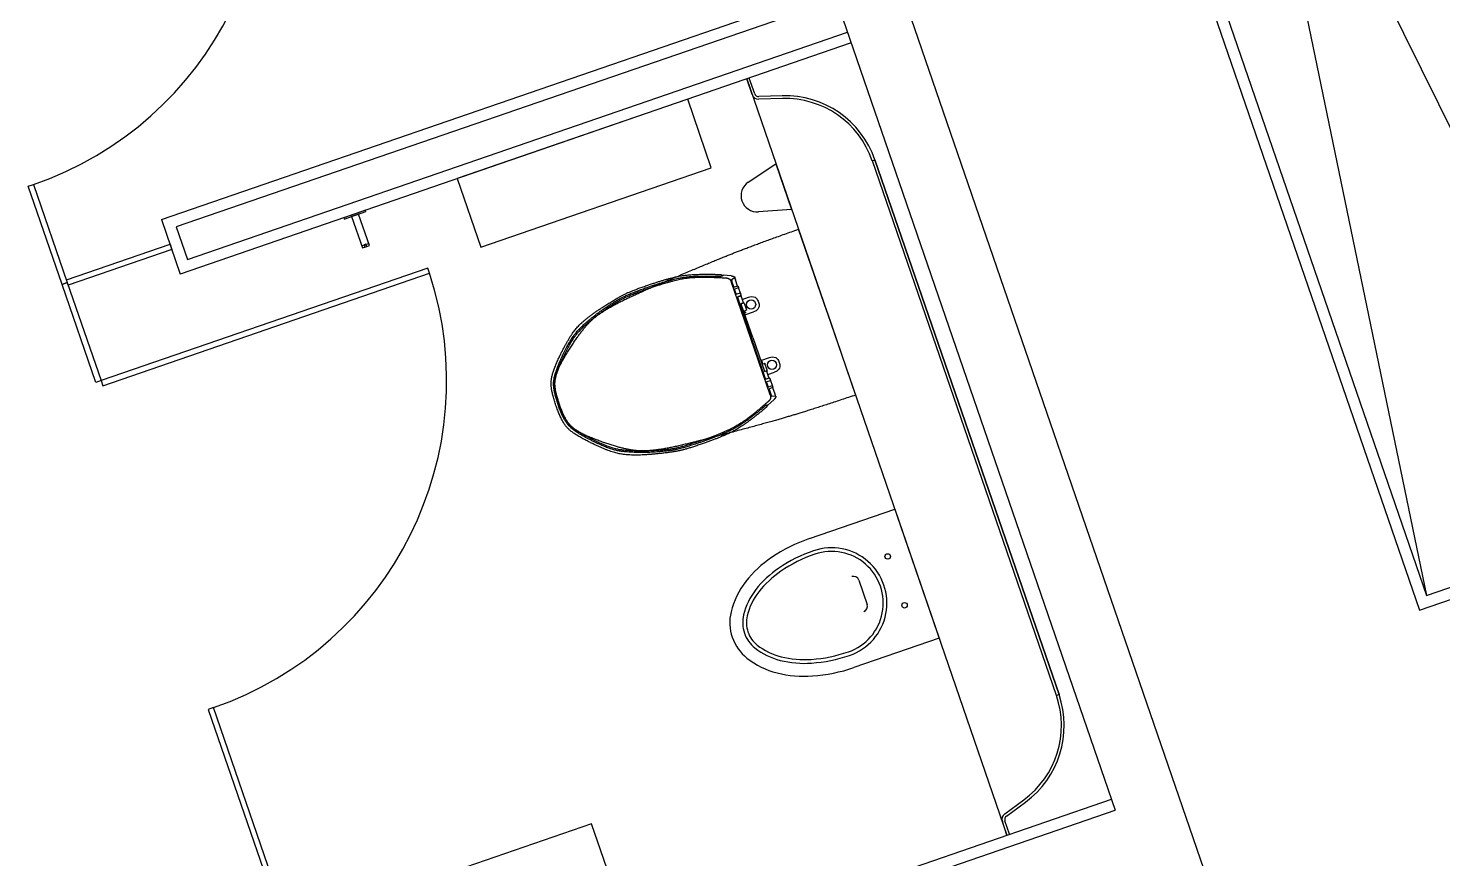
# Model space of a CAD drawing. Extents: x 809431 to 809707, y 818703 to 819368.
# Drawn here: x 809469.14 to 809472.209, y 819295.768 to 819297.569 of the extents above; entities that cross this region are included whole.
import ezdxf

# ---------------------------------------------------------------- set-up
doc = ezdxf.new("R2010")
doc.units = 0
for name, color, linetype in [('MAJ221__', 7, 'Continuous'), ('MAJ325__', 7, 'Continuous'), ('MAJ421__', 7, 'Continuous'), ('MAJ570__', 7, 'Continuous'), ('MAJ740__', 7, 'Continuous')]:
    doc.layers.add(name, color=color, linetype=linetype)

msp = doc.modelspace()

# ---------------------------------------------------------------- linework, layer by layer
at = {"layer": 'MAJ221__'}
for p, q in [((809470.1972, 819300.0841), (809473.7866, 819289.6597)), ((809470.1104, 819299.9062), (809471.4989, 819295.8735)), ((809470.8935, 819297.6319), (809469.4609, 819297.1388)), ((809469.4853, 819297.0679), (809470.9179, 819297.561)), ((809469.4609, 819297.1388), (809469.4853, 819297.0679)), ((809469.797, 819295.2875), (809471.4989, 819295.8735))]:
    msp.add_line(p, q, dxfattribs=at)
at = {"layer": 'MAJ325__'}
for points in [[(809469.1512, 819297.2306), (809469.2244, 819297.0178), (809469.2131, 819297.0139), (809469.1398, 819297.2267)], [(809469.2225, 819297.0235), (809469.4475, 819297.101), (809469.4514, 819297.0896), (809469.2264, 819297.0121)], [(809469.2977, 819296.8051), (809469.3016, 819296.7937), (809470.0107, 819297.0379), (809470.0068, 819297.0493)], [(809469.2244, 819297.0178), (809469.2977, 819296.8051), (809469.2863, 819296.8012), (809469.2131, 819297.0139)], [(809469.5305, 819296.092), (809469.7983, 819295.3144), (809469.8096, 819295.3183), (809469.5419, 819296.0959)]]:
    msp.add_lwpolyline(points, close=True, dxfattribs=at)
for centre in [(809468.907, 819297.9397), (809469.2977, 819296.8051)]:
    msp.add_arc(centre, 0.75, 289, 18.0833, dxfattribs=at)
at = {"layer": 'MAJ421__'}
for p, q in [((809469.4291, 819297.1544), (809470.8852, 819297.6559)), ((809470.9259, 819297.5377), (809469.4698, 819297.0362)), ((809470.7107, 819297.4256), (809470.699, 819297.4596)), ((809470.7163, 819297.4275), (809470.7046, 819297.4615)), ((809470.7762, 819297.423), (809470.7251, 819297.4214)), ((809470.7764, 819297.417), (809470.7253, 819297.4154)), ((809471.371, 819296.122), (809470.9716, 819297.2822)), ((809471.3767, 819296.1239), (809470.9772, 819297.2842)), ((809469.4291, 819297.1544), (809469.4698, 819297.0362)), ((809469.751, 819295.2981), (809471.4908, 819295.8972)), ((809471.259, 819295.8654), (809471.3003, 819295.8956)), ((809471.2626, 819295.8605), (809471.3038, 819295.8908)), ((809471.2638, 819295.819), (809471.2537, 819295.8484)), ((809471.2695, 819295.821), (809471.2594, 819295.8503))]:
    msp.add_line(p, q, dxfattribs=at)
for centre, radius, start, end in [((809470.7248, 819297.4304), 0.015, 199.0001, 271.7292), ((809470.7248, 819297.4304), 0.009, 199.0001, 271.7292), ((809470.7824, 819297.2171), 0.206, 19.0001, 91.7292), ((809470.7824, 819297.2171), 0.2, 19.0001, 91.7292), ((809471.1819, 819296.0569), 0.2, 306.2708, 19.0001), ((809471.1819, 819296.0569), 0.206, 306.2708, 19.0001), ((809471.2679, 819295.8533), 0.015, 126.2708, 199.0001), ((809471.2679, 819295.8533), 0.009, 126.2708, 199.0001)]:
    msp.add_arc(centre, radius, start, end, dxfattribs=at)
at = {"layer": 'MAJ570__'}
for p, q in [((809471.3773, 819300.189), (809472.1743, 819296.3387)), ((809470.9046, 819300.0262), (809472.647, 819296.5015))]:
    msp.add_line(p, q, dxfattribs=at)
for points in [[(809472.1588, 819296.3069), (809472.6788, 819296.486), (809471.3928, 819300.2208), (809470.8728, 819300.0417)], [(809472.1743, 819296.3387), (809472.647, 819296.5015), (809471.3773, 819300.189), (809470.9046, 819300.0262)]]:
    msp.add_lwpolyline(points, close=True, dxfattribs=at)
at = {"layer": 'MAJ740__'}
for p, q in [((809470.699, 819297.4596), (809471.2638, 819295.819)), ((809470.7022, 819297.2354), (809470.7623, 819297.2757)), ((809470.7623, 819297.2757), (809470.7965, 819297.1764)), ((809470.7965, 819297.1764), (809470.7244, 819297.1712)), ((809470.8732, 819296.9537), (809470.8112, 819297.1336)), ((809469.8632, 819297.0977), (809469.8784, 819297.1029)), ((809470.6651, 819297.0323), (809470.648, 819297.0337)), ((809470.673, 819297.0283), (809470.6658, 819297.0235)), ((809470.7077, 819296.8964), (809470.6658, 819297.0181)), ((809470.6713, 819297.0083), (809470.6668, 819297.0211)), ((809470.6792, 819297.01), (809470.6745, 819297.0236)), ((809470.6792, 819297.01), (809470.6725, 819297.0077)), ((809470.6759, 819296.9932), (809470.6727, 819297.0025)), ((809470.6805, 819297.0062), (809470.6733, 819297.0038)), ((809470.6844, 819296.995), (809470.6772, 819296.9926)), ((809470.6855, 819296.9884), (809470.6789, 819296.9861)), ((809470.679, 819296.9859), (809470.7096, 819296.897)), ((809470.6863, 819296.9894), (809470.6796, 819296.9871)), ((809470.6869, 819296.9907), (809470.6805, 819297.0094)), ((809470.6867, 819296.9878), (809470.6912, 819296.9747)), ((809470.689, 819296.9812), (809470.703, 819296.9861)), ((809470.6872, 819296.9717), (809470.6922, 819296.9735)), ((809470.7123, 819296.8983), (809470.6872, 819296.9712)), ((809470.6906, 819296.9734), (809470.6878, 819296.9725)), ((809470.6925, 819296.9558), (809470.6977, 819296.9576)), ((809470.6935, 819296.9728), (809470.6983, 819296.9588)), ((809470.696, 819296.9533), (809470.6937, 819296.9525)), ((809470.6951, 819296.953), (809470.6939, 819296.9563)), ((809470.6959, 819296.9522), (809470.694, 819296.9515)), ((809470.6952, 819296.9478), (809470.714, 819296.9543)), ((809470.696, 819296.9533), (809470.6962, 819296.9528)), ((809470.8732, 819296.9537), (809470.9351, 819296.7737)), ((809470.7075, 819296.8969), (809470.7494, 819296.7752)), ((809470.74, 819296.8088), (809470.7094, 819296.8976)), ((809470.7123, 819296.8983), (809470.7374, 819296.8253)), ((809470.7294, 819296.8487), (809470.7481, 819296.8552)), ((809470.7325, 819296.8457), (809470.7306, 819296.845)), ((809470.7333, 819296.8449), (809470.731, 819296.8441)), ((809470.7321, 819296.8408), (809470.7373, 819296.8426)), ((809470.7324, 819296.8446), (809470.7335, 819296.8413)), ((809470.7333, 819296.8449), (809470.7332, 819296.8454)), ((809470.7434, 819296.8279), (809470.7385, 819296.8419)), ((809470.7377, 819296.8249), (809470.7428, 819296.8267)), ((809470.7415, 819296.8257), (809470.7387, 819296.8247)), ((809470.7466, 819296.8107), (809470.7401, 819296.8085)), ((809470.7479, 819296.8104), (809470.7412, 819296.8081)), ((809470.7421, 819296.8011), (809470.7453, 819296.7918)), ((809470.7472, 819296.812), (809470.7427, 819296.8251)), ((809470.7498, 819296.8048), (809470.7427, 819296.8024)), ((809470.745, 819296.8185), (809470.759, 819296.8234)), ((809470.7492, 819296.8098), (809470.7556, 819296.7911)), ((809470.7537, 819296.7936), (809470.7465, 819296.7911)), ((809470.7477, 819296.7863), (809470.7521, 819296.7735)), ((809470.755, 819296.7899), (809470.7483, 819296.7876)), ((809470.7614, 819296.7716), (809470.7527, 819296.771)), ((809470.755, 819296.7899), (809470.7597, 819296.7762)), ((809470.7577, 819296.7636), (809470.7451, 819296.7519))]:
    msp.add_line(p, q, dxfattribs=at)
for points in [[(809470.622, 819297.267), (809470.5709, 819297.4154), (809470.0707, 819297.2432), (809470.1218, 819297.0947)], [(809471.371, 819296.122), (809470.9716, 819297.2822), (809470.9772, 819297.2841), (809471.3767, 819296.1239)], [(809469.8244, 819297.1583), (809469.8254, 819297.1555), (809469.8414, 819297.161), (809469.8649, 819297.093), (809469.88, 819297.0982), (809469.8566, 819297.1662), (809469.8726, 819297.1718), (809469.8717, 819297.1746)], [(809469.8244, 819297.1583), (809469.8254, 819297.1555), (809469.8726, 819297.1718), (809469.8717, 819297.1746)], [(809469.88, 819297.0982), (809469.8566, 819297.1662), (809469.8414, 819297.161), (809469.8649, 819297.093)], [(809469.8689, 819297.0996), (809469.8705, 819297.0949), (809469.8743, 819297.0962), (809469.8727, 819297.1009)], [(809470.0681, 819295.7426), (809470.148, 819295.5104), (809470.4421, 819295.6117), (809470.3621, 819295.8438)]]:
    msp.add_lwpolyline(points, close=True, dxfattribs=at)
for points in [[(809470.835, 819296.4625), (809471.0203, 819296.5263), (809471.1167, 819296.2464)], [(809470.9421, 819296.3724), (809470.9604, 819296.3195)], [(809471.1167, 819296.2464), (809470.9314, 819296.1826)]]:
    msp.add_lwpolyline(points, dxfattribs=at)
for centre, radius in [((809470.7085, 819296.9702), 0.00989), ((809470.7536, 819296.8393), 0.00989), ((809471.005, 819296.4237), 0.006), ((809471.0415, 819296.3178), 0.006)]:
    msp.add_circle(centre, radius, dxfattribs=at)
for centre, radius, start, end in [((809470.7218, 819297.2062), 0.0351, 123.8615, 274.1383), ((809470.9489, 819296.1315), 0.35, 109, 124.0495), ((809470.9489, 819296.1315), 0.322, 109, 124.0495), ((809470.9489, 819296.1315), 0.314, 109, 124.0495), ((809470.8832, 819296.3225), 0.12, 289, 109), ((809470.8832, 819296.3225), 0.112, 289, 109), ((809470.8912, 819296.2169), 0.2469, 124.0495, 141.9885), ((809470.8912, 819296.2169), 0.2189, 124.0495, 141.9885), ((809470.8322, 819296.2631), 0.172, 141.9885, 166.4575), ((809470.8912, 819296.2169), 0.2109, 124.0495, 141.9885), ((809470.9308, 819296.3685), 0.012, 19, 109), ((809470.8322, 819296.2631), 0.144, 141.9885, 166.4575), ((809470.8322, 819296.2631), 0.136, 141.9885, 166.4575), ((809470.949, 819296.3156), 0.012, 289, 19), ((809470.7606, 819296.2803), 0.0984, 166.4575, 199), ((809470.7606, 819296.2803), 0.0704, 166.4575, 199), ((809470.7606, 819296.2803), 0.0624, 166.4575, 199), ((809470.7606, 819296.2803), 0.0984, 199, 231.5425), ((809470.7606, 819296.2803), 0.0704, 199, 231.5425), ((809470.7606, 819296.2803), 0.0624, 199, 231.5425), ((809470.8064, 819296.338), 0.144, 231.5425, 256.0115), ((809470.8064, 819296.338), 0.136, 231.5425, 256.0115), ((809470.8174, 819296.5136), 0.314, 273.9505, 289), ((809470.8064, 819296.338), 0.172, 231.5425, 256.0115), ((809470.8245, 819296.4107), 0.2189, 256.0115, 273.9505), ((809470.8245, 819296.4107), 0.2109, 256.0115, 273.9505), ((809470.8174, 819296.5136), 0.322, 273.9505, 289), ((809470.8174, 819296.5136), 0.35, 273.9505, 289), ((809470.8245, 819296.4107), 0.2469, 256.0115, 273.9505)]:
    msp.add_arc(centre, radius, start, end, dxfattribs=at)
for points, degree in [([(809470.5373, 819297.0265), (809470.6275, 819297.0649), (809470.7188, 819297.1007), (809470.8112, 819297.1336)], 2), ([(809470.393, 819296.9686), (809470.4209, 819296.9863), (809470.4507, 819297.0006), (809470.482, 819297.0114)], 2), ([(809470.4568, 819296.9914), (809470.4835, 819297.0034), (809470.5103, 819297.0151), (809470.5373, 819297.0265)], 2), ([(809470.482, 819297.0114), (809470.5329, 819297.0289), (809470.5865, 819297.0371), (809470.6403, 819297.0354)], 2), ([(809470.4842, 819297.0077), (809470.5355, 819297.0253), (809470.5895, 819297.0334), (809470.6437, 819297.0314)], 2), ([(809470.4852, 819297.0049), (809470.539, 819297.0234), (809470.5958, 819297.0313), (809470.6526, 819297.028)], 2), ([(809470.6403, 819297.0354), (809470.6427, 819297.0354), (809470.645, 819297.0342), (809470.6465, 819297.0322)], 2), ([(809470.648, 819297.0337), (809470.6471, 819297.0323), (809470.6454, 819297.0314), (809470.6437, 819297.0314)], 2), ([(809470.6526, 819297.028), (809470.6586, 819297.0277), (809470.6638, 819297.0238), (809470.6658, 819297.0181)], 2), ([(809470.6651, 819297.0323), (809470.6679, 819297.0321), (809470.6706, 819297.0313), (809470.673, 819297.03)], 2), ([(809470.6658, 819297.0235), (809470.6662, 819297.0227), (809470.6666, 819297.0219), (809470.6668, 819297.0211)], 2), ([(809470.6725, 819297.0279), (809470.6733, 819297.0266), (809470.674, 819297.0251), (809470.6745, 819297.0236)], 2), ([(809470.673, 819297.03), (809470.6735, 819297.0297), (809470.6736, 819297.0291), (809470.6734, 819297.0286), (809470.6733, 819297.0285), (809470.6732, 819297.0284), (809470.673, 819297.0283)], 3), ([(809470.3013, 819296.8518), (809470.3372, 819296.9135), (809470.3916, 819296.9623), (809470.4568, 819296.9914)], 2), ([(809470.3777, 819296.953), (809470.4105, 819296.9762), (809470.4463, 819296.9946), (809470.4842, 819297.0077)], 2), ([(809470.3795, 819296.9506), (809470.4119, 819296.9736), (809470.4476, 819296.9919), (809470.4852, 819297.0049)], 2), ([(809470.6725, 819297.0077), (809470.672, 819297.0075), (809470.6714, 819297.0078), (809470.6713, 819297.0083)], 2), ([(809470.6727, 819297.0025), (809470.6725, 819297.003), (809470.6728, 819297.0036), (809470.6733, 819297.0038), (809470.6733, 819297.0038), (809470.6733, 819297.0038), (809470.6733, 819297.0038)], 3), ([(809470.6772, 819296.9926), (809470.6767, 819296.9924), (809470.6761, 819296.9926), (809470.6759, 819296.9932)], 2), ([(809470.679, 819296.9859), (809470.6788, 819296.9864), (809470.6791, 819296.9869), (809470.6796, 819296.9871)], 2), ([(809470.6792, 819297.01), (809470.6797, 819297.0102), (809470.6803, 819297.0099), (809470.6805, 819297.0094)], 2), ([(809470.6811, 819297.0075), (809470.6813, 819297.007), (809470.681, 819297.0064), (809470.6805, 819297.0062)], 2), ([(809470.6844, 819296.995), (809470.6849, 819296.9952), (809470.6854, 819296.9949), (809470.6856, 819296.9944)], 2), ([(809470.6855, 819296.9884), (809470.686, 819296.9886), (809470.6865, 819296.9883), (809470.6867, 819296.9878)], 2), ([(809470.6869, 819296.9907), (809470.6871, 819296.9902), (809470.6868, 819296.9896), (809470.6863, 819296.9894)], 2), ([(809470.703, 819296.9861), (809470.7118, 819296.9891), (809470.7214, 819296.9844), (809470.7244, 819296.9756), (809470.7274, 819296.9669), (809470.7228, 819296.9573), (809470.714, 819296.9543)], 3), ([(809470.29, 819296.8515), (809470.3124, 819296.8996), (809470.3482, 819296.9403), (809470.393, 819296.9686)], 2), ([(809470.2941, 819296.8478), (809470.3128, 819296.8893), (809470.3415, 819296.9255), (809470.3777, 819296.953)], 2), ([(809470.2968, 819296.8466), (809470.3153, 819296.8876), (809470.3437, 819296.9234), (809470.3795, 819296.9506)], 2), ([(809470.6872, 819296.9712), (809470.687, 819296.9717), (809470.6873, 819296.9723), (809470.6878, 819296.9725)], 2), ([(809470.6912, 819296.9747), (809470.6914, 819296.9742), (809470.6911, 819296.9736), (809470.6906, 819296.9734)], 2), ([(809470.6922, 819296.9735), (809470.6927, 819296.9736), (809470.6933, 819296.9734), (809470.6935, 819296.9728)], 2), ([(809470.6962, 819296.9528), (809470.6963, 819296.9525), (809470.6961, 819296.9523), (809470.6959, 819296.9522)], 2), ([(809470.6983, 819296.9588), (809470.6985, 819296.9583), (809470.6982, 819296.9577), (809470.6977, 819296.9576)], 2), ([(809470.7481, 819296.8552), (809470.7569, 819296.8582), (809470.7664, 819296.8535), (809470.7695, 819296.8447), (809470.7725, 819296.836), (809470.7678, 819296.8264), (809470.759, 819296.8234)], 3), ([(809470.285, 819296.7512), (809470.2736, 819296.784), (809470.2754, 819296.82), (809470.29, 819296.8515)], 2), ([(809470.2898, 819296.7525), (809470.2791, 819296.7836), (809470.2806, 819296.8177), (809470.2941, 819296.8478)], 2), ([(809470.2916, 819296.7534), (809470.2804, 819296.7861), (809470.2839, 819296.822), (809470.3013, 819296.8518)], 2), ([(809470.2926, 819296.7535), (809470.2821, 819296.7839), (809470.2836, 819296.8172), (809470.2968, 819296.8466)], 2), ([(809470.7325, 819296.8457), (809470.7328, 819296.8458), (809470.7331, 819296.8456), (809470.7332, 819296.8454)], 2), ([(809470.7373, 819296.8426), (809470.7378, 819296.8427), (809470.7384, 819296.8425), (809470.7385, 819296.8419)], 2), ([(809470.7434, 819296.8279), (809470.7435, 819296.8274), (809470.7433, 819296.8268), (809470.7428, 819296.8267)], 2), ([(809470.7387, 819296.8247), (809470.7382, 819296.8246), (809470.7376, 819296.8248), (809470.7374, 819296.8253)], 2), ([(809470.7412, 819296.8081), (809470.7407, 819296.808), (809470.7402, 819296.8082), (809470.74, 819296.8088)], 2), ([(809470.7415, 819296.8257), (809470.742, 819296.8259), (809470.7426, 819296.8256), (809470.7427, 819296.8251)], 2), ([(809470.7421, 819296.8011), (809470.7419, 819296.8016), (809470.7422, 819296.8022), (809470.7427, 819296.8024)], 2), ([(809470.7472, 819296.812), (809470.7474, 819296.8115), (809470.7472, 819296.8109), (809470.7466, 819296.8107)], 2), ([(809470.7479, 819296.8104), (809470.7484, 819296.8106), (809470.749, 819296.8103), (809470.7492, 819296.8098)], 2), ([(809470.7505, 819296.8061), (809470.7506, 819296.8056), (809470.7504, 819296.805), (809470.7498, 819296.8048)], 2), ([(809470.9351, 819296.7737), (809470.8421, 819296.7428), (809470.7481, 819296.7147), (809470.6533, 819296.6894)], 2), ([(809470.7494, 819296.7752), (809470.7514, 819296.7695), (809470.7497, 819296.7632), (809470.7452, 819296.7593)], 2), ([(809470.7465, 819296.7911), (809470.746, 819296.791), (809470.7455, 819296.7912), (809470.7453, 819296.7918), (809470.7453, 819296.7918), (809470.7453, 819296.7918), (809470.7453, 819296.7918)], 3), ([(809470.7477, 819296.7863), (809470.7475, 819296.7868), (809470.7478, 819296.7874), (809470.7483, 819296.7876)], 2), ([(809470.7521, 819296.7735), (809470.7524, 819296.7727), (809470.7526, 819296.7718), (809470.7527, 819296.771)], 2), ([(809470.7537, 819296.7936), (809470.7542, 819296.7938), (809470.7548, 819296.7935), (809470.755, 819296.793)], 2), ([(809470.7556, 819296.7911), (809470.7558, 819296.7906), (809470.7555, 819296.7901), (809470.755, 819296.7899)], 2), ([(809470.7624, 819296.7703), (809470.7613, 819296.7677), (809470.7597, 819296.7655), (809470.7577, 819296.7636)], 2), ([(809470.7597, 819296.7762), (809470.7602, 819296.7747), (809470.7606, 819296.7732), (809470.7608, 819296.7716)], 2), ([(809470.7614, 819296.7716), (809470.7619, 819296.7717), (809470.7624, 819296.7713), (809470.7625, 819296.7708), (809470.7625, 819296.7706), (809470.7625, 819296.7704), (809470.7624, 819296.7703)], 3), ([(809470.3507, 819296.6752), (809470.3198, 819296.691), (809470.2962, 819296.7182), (809470.285, 819296.7512)], 2), ([(809470.3517, 819296.6806), (809470.3225, 819296.696), (809470.3003, 819296.7219), (809470.2896, 819296.753)], 2), ([(809470.3598, 819296.6818), (809470.3278, 819296.6946), (809470.3028, 819296.7208), (809470.2916, 819296.7534)], 2), ([(809470.3531, 819296.6832), (809470.3246, 819296.6982), (809470.3029, 819296.7235), (809470.2924, 819296.754)], 2), ([(809470.7452, 819296.7593), (809470.7024, 819296.7218), (809470.6528, 819296.693), (809470.599, 819296.6744)], 2), ([(809470.7402, 819296.7511), (809470.6987, 819296.7162), (809470.6512, 819296.6893), (809470.6, 819296.6716)], 2), ([(809470.74, 819296.7459), (809470.6986, 819296.7115), (809470.6513, 819296.6848), (809470.6004, 819296.6673)], 2), ([(809470.7429, 819296.7522), (809470.7429, 819296.7498), (809470.7419, 819296.7474), (809470.74, 819296.7459)], 2), ([(809470.7402, 819296.7511), (809470.7415, 819296.7522), (809470.7434, 819296.7525), (809470.7451, 819296.7519)], 2), ([(809470.504, 819296.6462), (809470.4512, 819296.641), (809470.398, 819296.651), (809470.3507, 819296.6752)], 2), ([(809470.4824, 819296.6492), (809470.4369, 819296.6486), (809470.392, 819296.6594), (809470.3517, 819296.6806)], 2), ([(809470.4823, 819296.6521), (809470.4373, 819296.6516), (809470.3929, 819296.6623), (809470.3531, 819296.6832)], 2), ([(809470.5683, 819296.6676), (809470.499, 819296.6504), (809470.4261, 819296.6554), (809470.3598, 819296.6818)], 2), ([(809470.599, 819296.6745), (809470.5613, 819296.6615), (809470.522, 819296.654), (809470.4822, 819296.6521)], 2), ([(809470.6533, 819296.6894), (809470.6251, 819296.6819), (809470.5967, 819296.6746), (809470.5683, 819296.6676)], 2), ([(809470.6, 819296.6717), (809470.562, 819296.6586), (809470.5224, 819296.651), (809470.4824, 819296.6492)], 2), ([(809470.6004, 819296.6673), (809470.5692, 819296.6566), (809470.5369, 819296.6495), (809470.504, 819296.6462)], 2)]:
    msp.add_open_spline(points, degree=degree, dxfattribs=at)

doc.saveas('drawing.dxf')
